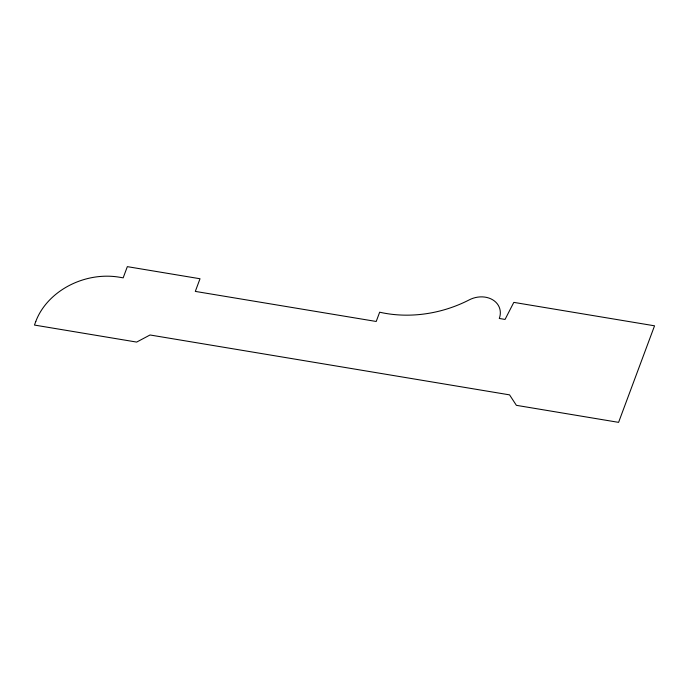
<?xml version="1.0" encoding="UTF-8"?>
<svg xmlns="http://www.w3.org/2000/svg" width="689" height="689" viewBox="0 0 689 689"><rect width="100%" height="100%" fill="white"/><g stroke="black" fill="none" stroke-linecap="round" stroke-linejoin="round"><path stroke-width="1.03" d="M35.785 321.479L34.45 325.062L136.663 342.08L150.03 334.983L509.559 394.866L516.38 405.33L618.593 422.357L654.55 325.811L513.813 302.376L505.063 319.429L499.284 318.464A21.91 17.725 -17.9 0 0 492.756 299.836A21.91 17.725 -17.9 0 0 468.908 300.042A112.651 91.137 -17.9 0 1 379.665 312.203L376.211 321.47L195.306 291.404L200.017 278.752L127.336 266.643L123.167 277.848L119.154 277.176A67.298 54.448 -17.9 0 0 35.785 321.479"/></g></svg>
